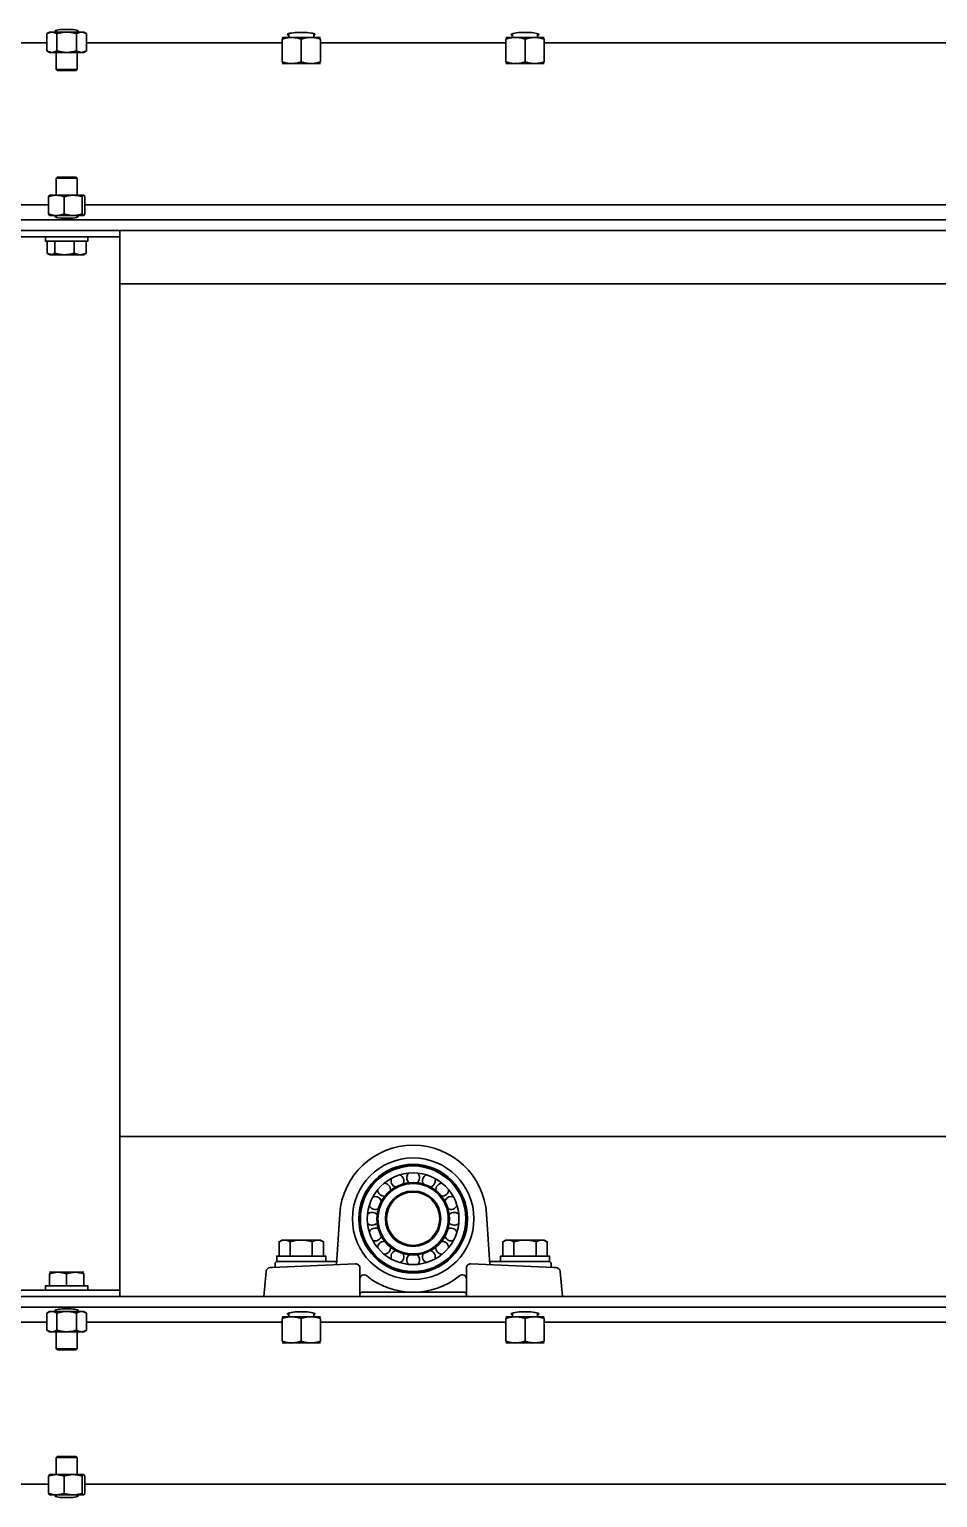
# Model space of a CAD drawing. Header units: millimetres. Extents: x -8400 to 8400, y -5940 to 5940.
# Drawn here: x -2714 to -2288, y 2646 to 3335 of the extents above; entities that cross this region are included whole.
import ezdxf

# ---------------------------------------------------------------- set-up
doc = ezdxf.new("R2010")
doc.units = ezdxf.units.MM
doc.layers.add('粗实线层', color=7, linetype='Continuous', lineweight=35)

msp = doc.modelspace()

# ---------------------------------------------------------------- linework, layer by layer
at = {"layer": '粗实线层', "linetype": 'Continuous', "lineweight": 35}
for points in [[(-2691.723, 3333.056), (-2691.155, 3333.352), (-2690.582, 3333.578), (-2690.292, 3333.661), (-2690.001, 3333.721), (-2689.855, 3333.743), (-2689.708, 3333.758), (-2689.635, 3333.764), (-2689.561, 3333.767), (-2689.487, 3333.77), (-2689.414, 3333.77), (-2690.213, 3333.77), (-2691.2, 3333.77), (-2692.342, 3333.77), (-2693.606, 3333.77), (-2694.953, 3333.77), (-2696.342, 3333.77), (-2697.731, 3333.77), (-2699.078, 3333.77), (-2700.342, 3333.77), (-2701.484, 3333.77), (-2702.47, 3333.77), (-2703.27, 3333.77), (-2703.344, 3333.77), (-2703.417, 3333.767), (-2703.491, 3333.764), (-2703.565, 3333.758), (-2703.711, 3333.743), (-2703.858, 3333.721), (-2704.149, 3333.661), (-2704.438, 3333.578), (-2705.012, 3333.352), (-2705.579, 3333.056), (-2705.579, 3324.985), (-2704.342, 3324.27), (-2704.22, 3324.27), (-2703.859, 3324.27), (-2703.27, 3324.27), (-2703.197, 3324.271), (-2703.123, 3324.274), (-2703.049, 3324.278), (-2702.976, 3324.283), (-2702.829, 3324.298), (-2702.683, 3324.32), (-2702.391, 3324.381), (-2702.102, 3324.464), (-2701.529, 3324.689), (-2700.961, 3324.985), (-2700.395, 3324.829), (-2699.823, 3324.688), (-2699.679, 3324.656), (-2699.535, 3324.625), (-2699.391, 3324.595), (-2699.247, 3324.565), (-2698.958, 3324.511), (-2698.669, 3324.462), (-2698.09, 3324.38), (-2697.509, 3324.319), (-2696.926, 3324.283), (-2696.342, 3324.27), (-2697.731, 3324.27), (-2699.078, 3324.27), (-2700.342, 3324.27), (-2701.484, 3324.27), (-2702.47, 3324.27), (-2703.27, 3324.27), (-2703.564, 3324.283), (-2703.857, 3324.32), (-2704.147, 3324.38), (-2704.437, 3324.463), (-2705.011, 3324.688), (-2705.579, 3324.985)], [(-2691.723, 3324.985), (-2692.285, 3324.83), (-2692.851, 3324.691), (-2693.422, 3324.569), (-2693.998, 3324.465), (-2694.288, 3324.42), (-2694.579, 3324.381), (-2694.726, 3324.364), (-2694.872, 3324.348), (-2694.946, 3324.341), (-2695.019, 3324.333), (-2695.093, 3324.327), (-2695.167, 3324.32), (-2695.755, 3324.283), (-2696.342, 3324.27), (-2694.953, 3324.27), (-2693.606, 3324.27), (-2692.342, 3324.27), (-2691.2, 3324.27), (-2690.213, 3324.27), (-2689.414, 3324.27), (-2689.34, 3324.271), (-2689.267, 3324.274), (-2689.193, 3324.278), (-2689.119, 3324.283), (-2688.973, 3324.298), (-2688.826, 3324.32), (-2688.535, 3324.381), (-2688.246, 3324.464), (-2687.672, 3324.689), (-2687.104, 3324.985), (-2688.342, 3324.27), (-2688.463, 3324.27), (-2688.824, 3324.27), (-2689.414, 3324.27), (-2689.708, 3324.283), (-2690, 3324.32), (-2690.291, 3324.38), (-2690.58, 3324.463), (-2691.154, 3324.688), (-2691.723, 3324.985), (-2691.723, 3333.056), (-2692.285, 3333.211), (-2692.851, 3333.35), (-2693.422, 3333.473), (-2693.998, 3333.576), (-2694.288, 3333.621), (-2694.579, 3333.66), (-2694.726, 3333.677), (-2694.872, 3333.693), (-2694.946, 3333.701), (-2695.019, 3333.707), (-2695.093, 3333.715), (-2695.167, 3333.721), (-2695.755, 3333.758), (-2696.342, 3333.77), (-2696.926, 3333.758), (-2697.509, 3333.721), (-2698.09, 3333.661), (-2698.669, 3333.579), (-2698.958, 3333.529), (-2699.247, 3333.475), (-2699.391, 3333.446), (-2699.535, 3333.416), (-2699.679, 3333.385), (-2699.823, 3333.352), (-2700.395, 3333.211), (-2700.961, 3333.056), (-2701.53, 3333.352), (-2702.103, 3333.578), (-2702.393, 3333.661), (-2702.684, 3333.721), (-2702.976, 3333.758), (-2703.27, 3333.77), (-2703.859, 3333.77), (-2704.22, 3333.77), (-2704.342, 3333.77), (-2705.579, 3333.056)], [(-2701.093, 3333.77), (-2701.532, 3333.919), (-2701.783, 3334.079), (-2701.837, 3334.243), (-2701.691, 3334.405), (-2701.35, 3334.56), (-2700.829, 3334.702), (-2700.144, 3334.827), (-2699.321, 3334.928), (-2698.39, 3335.004), (-2697.385, 3335.05), (-2696.342, 3335.065), (-2695.299, 3335.05), (-2694.294, 3335.004), (-2693.363, 3334.928), (-2692.54, 3334.827), (-2691.855, 3334.702), (-2691.333, 3334.56), (-2690.993, 3334.405), (-2690.847, 3334.243), (-2690.901, 3334.079), (-2691.152, 3333.919), (-2691.591, 3333.77)], [(-2701.208, 3334.606), (-2701.208, 3333.77)], [(-2700.961, 3333.056), (-2700.961, 3324.985)], [(-2691.476, 3333.77), (-2691.476, 3334.606)], [(-2687.104, 3324.985), (-2687.104, 3333.056), (-2687.673, 3333.352), (-2688.247, 3333.578), (-2688.536, 3333.661), (-2688.827, 3333.721), (-2689.119, 3333.758), (-2689.414, 3333.77), (-2688.824, 3333.77), (-2688.463, 3333.77), (-2688.342, 3333.77), (-2687.104, 3333.056)], [(-2592.193, 3332.195), (-2592.598, 3332.362), (-2592.81, 3332.537), (-2592.823, 3332.717), (-2592.636, 3332.892), (-2592.255, 3333.061), (-2591.692, 3333.217), (-2590.964, 3333.354), (-2590.094, 3333.47), (-2589.107, 3333.559), (-2588.036, 3333.621), (-2586.912, 3333.653), (-2585.771, 3333.653), (-2584.648, 3333.621), (-2583.576, 3333.559), (-2582.59, 3333.47), (-2581.72, 3333.354), (-2580.992, 3333.217), (-2580.428, 3333.061), (-2580.048, 3332.892), (-2579.861, 3332.717), (-2579.874, 3332.537), (-2580.086, 3332.362), (-2580.491, 3332.195)], [(-2592.193, 3333.082), (-2592.193, 3331.271)], [(-2580.491, 3331.271), (-2580.491, 3333.082)], [(-2487.192, 3333.082), (-2487.192, 3331.271)], [(-2475.491, 3331.271), (-2475.491, 3333.082)], [(-2797.342, 3328.77), (-2705.608, 3328.77)], [(-2687.142, 3328.77), (-2595.348, 3328.77)], [(-2586.342, 3330.466), (-2587.451, 3330.8), (-2588.569, 3331.054), (-2589.132, 3331.147), (-2589.699, 3331.215), (-2590.269, 3331.256), (-2590.842, 3331.271), (-2590.985, 3331.269), (-2591.129, 3331.267), (-2591.201, 3331.265), (-2591.272, 3331.263), (-2591.344, 3331.259), (-2591.416, 3331.256), (-2591.702, 3331.239), (-2591.987, 3331.214), (-2592.554, 3331.146), (-2593.118, 3331.054), (-2594.235, 3330.799), (-2595.342, 3330.466), (-2595.342, 3319.874), (-2594.233, 3319.541), (-2593.115, 3319.287), (-2592.551, 3319.194), (-2591.985, 3319.126), (-2591.415, 3319.085), (-2590.842, 3319.071), (-2589.42, 3319.071), (-2587.905, 3319.071), (-2586.342, 3319.071), (-2584.779, 3319.071), (-2583.264, 3319.071), (-2581.842, 3319.071), (-2580.557, 3319.071), (-2579.448, 3319.071), (-2578.548, 3319.071), (-2577.885, 3319.071), (-2577.479, 3319.071), (-2577.342, 3319.071)], [(-2595.342, 3331.271), (-2595.205, 3331.271), (-2594.799, 3331.271), (-2594.136, 3331.271), (-2593.236, 3331.271), (-2592.127, 3331.271), (-2590.842, 3331.271), (-2589.42, 3331.271), (-2587.905, 3331.271), (-2586.342, 3331.271), (-2584.779, 3331.271), (-2583.264, 3331.271), (-2581.842, 3331.271), (-2581.985, 3331.269), (-2582.129, 3331.267), (-2582.201, 3331.265), (-2582.272, 3331.263), (-2582.344, 3331.259), (-2582.416, 3331.256), (-2582.702, 3331.239), (-2582.987, 3331.214), (-2583.554, 3331.146), (-2584.118, 3331.054), (-2585.236, 3330.799), (-2586.342, 3330.466), (-2586.342, 3319.874), (-2587.448, 3319.542), (-2588.566, 3319.288), (-2589.13, 3319.194), (-2589.697, 3319.126), (-2589.982, 3319.102), (-2590.268, 3319.085), (-2590.34, 3319.081), (-2590.412, 3319.079), (-2590.483, 3319.076), (-2590.555, 3319.074), (-2590.699, 3319.071), (-2590.842, 3319.071), (-2592.127, 3319.071), (-2593.236, 3319.071), (-2594.136, 3319.071), (-2594.799, 3319.071), (-2595.205, 3319.071), (-2595.342, 3319.071)], [(-2586.342, 3319.874), (-2585.233, 3319.541), (-2584.115, 3319.287), (-2583.552, 3319.194), (-2582.985, 3319.126), (-2582.415, 3319.085), (-2581.842, 3319.071), (-2581.698, 3319.071), (-2581.555, 3319.074), (-2581.483, 3319.076), (-2581.411, 3319.079), (-2581.34, 3319.081), (-2581.268, 3319.085), (-2580.982, 3319.102), (-2580.697, 3319.126), (-2580.13, 3319.194), (-2579.566, 3319.288), (-2578.448, 3319.542), (-2577.342, 3319.874), (-2577.342, 3330.466), (-2578.45, 3330.8), (-2579.569, 3331.054), (-2580.132, 3331.147), (-2580.699, 3331.215), (-2581.269, 3331.256), (-2581.842, 3331.271), (-2580.557, 3331.271), (-2579.448, 3331.271), (-2578.548, 3331.271), (-2577.885, 3331.271), (-2577.479, 3331.271), (-2577.342, 3331.271)], [(-2577.358, 3328.77), (-2490.373, 3328.77)], [(-2481.342, 3330.466), (-2482.45, 3330.8), (-2483.569, 3331.054), (-2484.132, 3331.147), (-2484.699, 3331.215), (-2485.269, 3331.256), (-2485.842, 3331.271), (-2485.985, 3331.269), (-2486.129, 3331.267), (-2486.2, 3331.265), (-2486.272, 3331.263), (-2486.344, 3331.259), (-2486.416, 3331.256), (-2486.702, 3331.239), (-2486.987, 3331.214), (-2487.554, 3331.146), (-2488.118, 3331.054), (-2489.236, 3330.799), (-2490.342, 3330.466), (-2490.342, 3319.874), (-2489.233, 3319.541), (-2488.115, 3319.287), (-2487.551, 3319.194), (-2486.985, 3319.126), (-2486.415, 3319.085), (-2485.842, 3319.071), (-2484.42, 3319.071), (-2482.905, 3319.071), (-2481.342, 3319.071), (-2479.779, 3319.071), (-2478.264, 3319.071), (-2476.842, 3319.071), (-2475.557, 3319.071), (-2474.447, 3319.071), (-2473.548, 3319.071), (-2472.885, 3319.071), (-2472.478, 3319.071), (-2472.342, 3319.071)], [(-2490.342, 3331.271), (-2490.205, 3331.271), (-2489.799, 3331.271), (-2489.136, 3331.271), (-2488.236, 3331.271), (-2487.127, 3331.271), (-2485.842, 3331.271), (-2484.42, 3331.271), (-2482.905, 3331.271), (-2481.342, 3331.271), (-2479.779, 3331.271), (-2478.264, 3331.271), (-2476.842, 3331.271), (-2476.985, 3331.269), (-2477.129, 3331.267), (-2477.201, 3331.265), (-2477.272, 3331.263), (-2477.344, 3331.259), (-2477.416, 3331.256), (-2477.702, 3331.239), (-2477.987, 3331.214), (-2478.554, 3331.146), (-2479.118, 3331.054), (-2480.235, 3330.799), (-2481.342, 3330.466), (-2481.342, 3319.874), (-2482.448, 3319.542), (-2483.566, 3319.288), (-2484.13, 3319.194), (-2484.697, 3319.126), (-2484.982, 3319.102), (-2485.268, 3319.085), (-2485.34, 3319.081), (-2485.411, 3319.079), (-2485.483, 3319.076), (-2485.555, 3319.074), (-2485.699, 3319.071), (-2485.842, 3319.071), (-2487.127, 3319.071), (-2488.236, 3319.071), (-2489.136, 3319.071), (-2489.799, 3319.071), (-2490.205, 3319.071), (-2490.342, 3319.071)], [(-2481.342, 3319.874), (-2480.233, 3319.541), (-2479.115, 3319.287), (-2478.552, 3319.194), (-2477.985, 3319.126), (-2477.415, 3319.085), (-2476.842, 3319.071), (-2476.699, 3319.071), (-2476.555, 3319.074), (-2476.483, 3319.076), (-2476.412, 3319.079), (-2476.34, 3319.081), (-2476.268, 3319.085), (-2475.982, 3319.102), (-2475.697, 3319.126), (-2475.13, 3319.194), (-2474.566, 3319.288), (-2473.448, 3319.542), (-2472.342, 3319.874), (-2472.342, 3330.466), (-2473.45, 3330.8), (-2474.569, 3331.054), (-2475.132, 3331.147), (-2475.699, 3331.215), (-2476.269, 3331.256), (-2476.842, 3331.271), (-2475.557, 3331.271), (-2474.447, 3331.271), (-2473.548, 3331.271), (-2472.885, 3331.271), (-2472.478, 3331.271), (-2472.342, 3331.271)], [(-2472.383, 3328.77), (-2270.389, 3328.77)], [(-2701.208, 3324.27), (-2701.208, 3316.257), (-2700.721, 3315.771), (-2700.612, 3315.771), (-2700.288, 3315.771), (-2699.766, 3315.771), (-2699.072, 3315.771), (-2698.242, 3315.771), (-2697.316, 3315.771), (-2696.342, 3315.771), (-2695.368, 3315.771), (-2694.442, 3315.771), (-2693.611, 3315.771), (-2692.918, 3315.771), (-2692.396, 3315.771), (-2692.072, 3315.771), (-2691.963, 3315.771), (-2691.476, 3316.257), (-2691.476, 3324.27)], [(-2701.208, 3316.257), (-2701.102, 3316.257), (-2700.787, 3316.257), (-2700.278, 3316.257), (-2699.598, 3316.257), (-2698.775, 3316.257), (-2697.846, 3316.257), (-2696.85, 3316.257), (-2695.833, 3316.257), (-2694.838, 3316.257), (-2693.909, 3316.257), (-2693.086, 3316.257), (-2692.405, 3316.257), (-2691.896, 3316.257), (-2691.582, 3316.257), (-2691.476, 3316.257)], [(-2691.476, 3257.271), (-2691.476, 3265.283), (-2691.963, 3265.77), (-2692.077, 3265.77), (-2692.414, 3265.77), (-2692.956, 3265.77), (-2693.675, 3265.77), (-2694.534, 3265.77), (-2695.487, 3265.77), (-2696.484, 3265.77), (-2697.474, 3265.77), (-2698.405, 3265.77), (-2699.228, 3265.77), (-2699.901, 3265.77), (-2700.387, 3265.77), (-2700.637, 3265.77), (-2700.721, 3265.77), (-2701.208, 3265.283), (-2701.208, 3257.271)], [(-2691.476, 3265.283), (-2691.584, 3265.283), (-2691.904, 3265.283), (-2692.422, 3265.283), (-2693.115, 3265.283), (-2693.951, 3265.283), (-2694.894, 3265.283), (-2695.901, 3265.283), (-2696.927, 3265.283), (-2697.928, 3265.283), (-2698.858, 3265.283), (-2699.676, 3265.283), (-2700.346, 3265.283), (-2700.837, 3265.283), (-2701.114, 3265.283), (-2701.208, 3265.283)], [(-2704.875, 3256.556), (-2704.727, 3256.852), (-2704.578, 3257.078), (-2704.502, 3257.161), (-2704.427, 3257.221), (-2704.411, 3257.231)], [(-2704.414, 3257.229), (-2704.342, 3257.271), (-2704.208, 3257.271), (-2703.81, 3257.271), (-2703.162, 3257.271), (-2702.285, 3257.271), (-2701.21, 3257.271), (-2700.033, 3257.271), (-2698.745, 3257.271), (-2697.383, 3257.271), (-2695.99, 3257.271), (-2694.607, 3257.271), (-2693.278, 3257.271), (-2693.817, 3257.258), (-2694.355, 3257.222), (-2694.892, 3257.162), (-2695.427, 3257.079), (-2695.694, 3257.03), (-2695.96, 3256.976), (-2696.094, 3256.946), (-2696.227, 3256.916), (-2696.36, 3256.885), (-2696.493, 3256.852), (-2697.021, 3256.712), (-2697.544, 3256.556)], [(-2689.011, 3256.556), (-2689.53, 3256.71), (-2690.053, 3256.85), (-2690.58, 3256.972), (-2691.112, 3257.076), (-2691.38, 3257.12), (-2691.649, 3257.16), (-2691.784, 3257.177), (-2691.92, 3257.193), (-2691.988, 3257.2), (-2692.056, 3257.208), (-2692.124, 3257.214), (-2692.192, 3257.221), (-2692.736, 3257.258), (-2693.278, 3257.271), (-2692.041, 3257.271), (-2690.935, 3257.271), (-2689.993, 3257.271), (-2689.244, 3257.271), (-2688.711, 3257.271), (-2688.41, 3257.271), (-2688.429, 3257.269), (-2688.448, 3257.267), (-2688.467, 3257.263), (-2688.487, 3257.258), (-2688.525, 3257.242), (-2688.563, 3257.221), (-2688.639, 3257.16), (-2688.714, 3257.077), (-2688.863, 3256.852), (-2689.011, 3256.556), (-2689.011, 3248.485), (-2688.863, 3248.189), (-2688.714, 3247.963), (-2688.638, 3247.88), (-2688.563, 3247.82), (-2688.487, 3247.783), (-2688.41, 3247.77), (-2688.711, 3247.77), (-2689.244, 3247.77), (-2689.993, 3247.77), (-2690.935, 3247.77), (-2692.041, 3247.77), (-2693.278, 3247.77), (-2692.736, 3247.783), (-2692.192, 3247.82), (-2692.124, 3247.826), (-2692.056, 3247.833), (-2691.988, 3247.84), (-2691.92, 3247.847), (-2691.784, 3247.864), (-2691.649, 3247.881), (-2691.38, 3247.92), (-2691.112, 3247.965), (-2690.58, 3248.068), (-2690.053, 3248.191), (-2689.53, 3248.33), (-2689.011, 3248.485)], [(-2688.41, 3247.77), (-2688.391, 3247.771), (-2688.372, 3247.773), (-2688.352, 3247.777), (-2688.333, 3247.783), (-2688.295, 3247.799), (-2688.257, 3247.82), (-2688.181, 3247.881), (-2688.106, 3247.963), (-2687.957, 3248.19), (-2687.809, 3248.485), (-2687.809, 3256.556), (-2687.957, 3256.852), (-2688.106, 3257.078), (-2688.182, 3257.161), (-2688.257, 3257.221), (-2688.333, 3257.258), (-2688.41, 3257.271)], [(-2704.895, 3252.771), (-3642.842, 3252.771)], [(-1814.389, 3252.771), (-2687.854, 3252.771)], [(-1771.342, 3245.77), (-5571.342, 3245.77)], [(-2697.544, 3248.485), (-2697.021, 3248.329), (-2696.493, 3248.189), (-2696.36, 3248.156), (-2696.227, 3248.125), (-2696.094, 3248.094), (-2695.96, 3248.065), (-2695.694, 3248.011), (-2695.427, 3247.962), (-2694.892, 3247.879), (-2694.355, 3247.819), (-2693.817, 3247.783), (-2693.278, 3247.77), (-2694.607, 3247.77), (-2695.99, 3247.77), (-2697.383, 3247.77), (-2698.745, 3247.77), (-2700.033, 3247.77), (-2701.21, 3247.77), (-2702.238, 3247.77), (-2703.087, 3247.77), (-2703.732, 3247.77), (-2704.152, 3247.77), (-2704.334, 3247.77), (-2704.274, 3247.77), (-2704.293, 3247.771), (-2704.312, 3247.773), (-2704.331, 3247.777), (-2704.35, 3247.783), (-2704.389, 3247.799), (-2704.427, 3247.82), (-2704.503, 3247.881), (-2704.578, 3247.963), (-2704.727, 3248.19), (-2704.875, 3248.485)], [(-2701.208, 3247.771), (-2701.208, 3246.935)], [(-2691.476, 3246.935), (-2691.476, 3247.771)], [(-5571.342, 3243.203), (-5571.342, 3240.771), (-1771.342, 3240.771), (-1771.342, 3243.203)], [(-2706.342, 3237.77), (-2706.342, 3235.771), (-2706.15, 3235.771), (-2705.579, 3235.771), (-2704.931, 3235.771), (-2704.102, 3235.771), (-2703.112, 3235.771), (-2701.981, 3235.771), (-2700.731, 3235.771), (-2699.39, 3235.771), (-2697.986, 3235.771), (-2696.546, 3235.771), (-2695.103, 3235.771), (-2693.685, 3235.771), (-2692.323, 3235.771), (-2691.045, 3235.771), (-2689.878, 3235.771), (-2688.846, 3235.771), (-2687.97, 3235.771), (-2687.269, 3235.771), (-2686.758, 3235.771), (-2686.446, 3235.771), (-2686.342, 3235.771), (-2686.342, 3237.77)], [(-2671.342, 3237.77), (-2671.342, 3237.668), (-2671.342, 3237.369), (-2671.342, 3236.892), (-2671.342, 3236.271), (-2671.342, 3235.547), (-2671.342, 3234.77), (-2671.342, 2746.77), (-2671.342, 2745.994), (-2671.342, 2745.27), (-2671.342, 2744.649), (-2671.342, 2744.172), (-2671.342, 2743.872), (-2671.342, 2743.771)], [(-2705.501, 3230.085), (-2705.501, 3235.771)], [(-2701.963, 3230.085), (-2702.178, 3229.931), (-2702.395, 3229.791), (-2702.613, 3229.669), (-2702.834, 3229.565), (-2702.945, 3229.521), (-2703.057, 3229.481), (-2703.113, 3229.464), (-2703.169, 3229.448), (-2703.197, 3229.44), (-2703.225, 3229.433), (-2703.253, 3229.427), (-2703.282, 3229.42), (-2703.507, 3229.383), (-2703.732, 3229.37), (-2703.956, 3229.383), (-2704.179, 3229.419), (-2704.401, 3229.479), (-2704.623, 3229.562), (-2704.734, 3229.611), (-2704.844, 3229.665), (-2704.899, 3229.694), (-2704.955, 3229.725), (-2705.01, 3229.756), (-2705.065, 3229.788), (-2705.284, 3229.929), (-2705.501, 3230.085), (-2704.809, 3229.789), (-2704.11, 3229.563), (-2703.758, 3229.48), (-2703.404, 3229.42), (-2703.049, 3229.383), (-2702.691, 3229.37)], [(-2705.003, 3229.752), (-2704.342, 3229.37)], [(-2703.732, 3229.37), (-2703.087, 3229.37), (-2702.238, 3229.37), (-2701.21, 3229.37), (-2700.033, 3229.37), (-2698.745, 3229.37), (-2697.383, 3229.37), (-2696.8, 3229.383), (-2696.22, 3229.42), (-2695.643, 3229.48), (-2695.07, 3229.563), (-2693.931, 3229.789), (-2692.803, 3230.085), (-2692.803, 3235.771)], [(-2687.183, 3230.085), (-2687.875, 3229.789), (-2688.574, 3229.563), (-2688.926, 3229.48), (-2689.279, 3229.42), (-2689.635, 3229.383), (-2689.993, 3229.37), (-2690.935, 3229.37), (-2692.041, 3229.37), (-2693.278, 3229.37), (-2694.607, 3229.37), (-2695.99, 3229.37), (-2697.383, 3229.37), (-2697.529, 3229.371), (-2697.675, 3229.374), (-2697.821, 3229.378), (-2697.967, 3229.383), (-2698.258, 3229.399), (-2698.548, 3229.42), (-2699.126, 3229.481), (-2699.699, 3229.563), (-2700.836, 3229.789), (-2701.963, 3230.085), (-2701.963, 3235.771)], [(-2692.803, 3230.085), (-2692.112, 3229.789), (-2691.415, 3229.563), (-2691.062, 3229.481), (-2690.708, 3229.42), (-2690.53, 3229.399), (-2690.352, 3229.383), (-2690.262, 3229.378), (-2690.172, 3229.374), (-2690.083, 3229.371), (-2689.993, 3229.37), (-2689.244, 3229.37), (-2688.711, 3229.37), (-2688.41, 3229.37), (-2688.35, 3229.37), (-2688.532, 3229.37), (-2688.952, 3229.37), (-2688.727, 3229.383), (-2688.502, 3229.42), (-2688.474, 3229.427), (-2688.445, 3229.433), (-2688.417, 3229.44), (-2688.389, 3229.448), (-2688.333, 3229.464), (-2688.277, 3229.481), (-2688.165, 3229.521), (-2688.054, 3229.565), (-2687.834, 3229.669), (-2687.615, 3229.791), (-2687.398, 3229.931), (-2687.183, 3230.085), (-2687.183, 3235.771)], [(-2688.342, 3229.37), (-2687.681, 3229.752)], [(-1781.342, 3165.764), (-1781.342, 3215.771), (-2671.351, 3215.771)], [(-2671.351, 2815.77), (-1801.358, 2815.77)], [(-2596.734, 2759.771), (-2596.734, 2766.467), (-2596.094, 2766.8), (-2595.449, 2767.054), (-2595.123, 2767.147), (-2594.796, 2767.215), (-2594.467, 2767.256), (-2594.136, 2767.27), (-2594.053, 2767.27), (-2593.971, 2767.267), (-2593.929, 2767.265), (-2593.888, 2767.262), (-2593.846, 2767.26), (-2593.805, 2767.256), (-2593.64, 2767.239), (-2593.475, 2767.215), (-2593.148, 2767.147), (-2592.822, 2767.053), (-2592.177, 2766.799), (-2591.538, 2766.467), (-2591.538, 2759.771)], [(-2575.949, 2766.467), (-2577.342, 2767.27), (-2577.479, 2767.27), (-2577.885, 2767.27), (-2578.548, 2767.27), (-2579.448, 2767.27), (-2580.557, 2767.27), (-2581.842, 2767.27), (-2583.264, 2767.27), (-2584.779, 2767.27), (-2586.342, 2767.27), (-2587.905, 2767.27), (-2589.42, 2767.27), (-2590.842, 2767.27), (-2592.127, 2767.27), (-2593.236, 2767.27), (-2594.136, 2767.27), (-2594.799, 2767.27), (-2595.205, 2767.27), (-2595.342, 2767.27), (-2596.734, 2766.467)], [(-2591.538, 2766.467), (-2590.901, 2766.642), (-2590.258, 2766.8), (-2590.096, 2766.836), (-2589.934, 2766.872), (-2589.772, 2766.906), (-2589.61, 2766.939), (-2589.285, 2767), (-2588.96, 2767.055), (-2588.308, 2767.148), (-2587.655, 2767.215), (-2586.999, 2767.256), (-2586.342, 2767.27), (-2585.682, 2767.256), (-2585.02, 2767.215), (-2584.937, 2767.207), (-2584.854, 2767.2), (-2584.771, 2767.192), (-2584.689, 2767.184), (-2584.524, 2767.166), (-2584.359, 2767.146), (-2584.031, 2767.102), (-2583.705, 2767.052), (-2583.057, 2766.935), (-2582.415, 2766.797), (-2581.778, 2766.641), (-2581.146, 2766.467)], [(-2581.146, 2759.771), (-2581.146, 2766.467), (-2580.506, 2766.8), (-2579.86, 2767.054), (-2579.535, 2767.147), (-2579.208, 2767.215), (-2578.879, 2767.256), (-2578.548, 2767.27), (-2578.465, 2767.27), (-2578.382, 2767.267), (-2578.341, 2767.265), (-2578.299, 2767.262), (-2578.258, 2767.26), (-2578.216, 2767.256), (-2578.051, 2767.239), (-2577.886, 2767.215), (-2577.559, 2767.147), (-2577.234, 2767.053), (-2576.588, 2766.799), (-2575.949, 2766.467), (-2575.949, 2759.771)], [(-2491.734, 2766.467), (-2490.342, 2767.27), (-2490.205, 2767.27), (-2489.799, 2767.27), (-2489.136, 2767.27), (-2489.467, 2767.256), (-2489.796, 2767.215), (-2490.123, 2767.147), (-2490.448, 2767.054), (-2491.094, 2766.8), (-2491.734, 2766.467), (-2491.734, 2759.771)], [(-2470.95, 2759.771), (-2470.95, 2766.467), (-2471.589, 2766.799), (-2472.234, 2767.053), (-2472.559, 2767.147), (-2472.887, 2767.215), (-2473.051, 2767.239), (-2473.216, 2767.256), (-2473.258, 2767.26), (-2473.299, 2767.262), (-2473.341, 2767.265), (-2473.382, 2767.267), (-2473.465, 2767.27), (-2473.548, 2767.27), (-2474.447, 2767.27), (-2475.557, 2767.27), (-2476.842, 2767.27), (-2478.264, 2767.27), (-2479.779, 2767.27), (-2481.342, 2767.27), (-2482.905, 2767.27), (-2484.42, 2767.27), (-2485.842, 2767.27), (-2487.127, 2767.27), (-2488.236, 2767.27), (-2489.136, 2767.27), (-2489.053, 2767.27), (-2488.971, 2767.267), (-2488.929, 2767.265), (-2488.888, 2767.262), (-2488.846, 2767.26), (-2488.805, 2767.256), (-2488.64, 2767.239), (-2488.475, 2767.215), (-2488.147, 2767.147), (-2487.822, 2767.053), (-2487.177, 2766.799), (-2486.538, 2766.467)], [(-2486.538, 2759.771), (-2486.538, 2766.467), (-2485.901, 2766.642), (-2485.258, 2766.8), (-2485.096, 2766.836), (-2484.934, 2766.872), (-2484.772, 2766.906), (-2484.61, 2766.939), (-2484.285, 2767), (-2483.96, 2767.055), (-2483.308, 2767.148), (-2482.655, 2767.215), (-2482, 2767.256), (-2481.342, 2767.27), (-2480.682, 2767.256), (-2480.02, 2767.215), (-2479.937, 2767.207), (-2479.854, 2767.2), (-2479.771, 2767.192), (-2479.689, 2767.184), (-2479.524, 2767.166), (-2479.359, 2767.146), (-2479.031, 2767.102), (-2478.705, 2767.052), (-2478.057, 2766.935), (-2477.415, 2766.797), (-2476.778, 2766.641), (-2476.146, 2766.467), (-2476.146, 2759.771)], [(-2476.146, 2766.467), (-2475.506, 2766.8), (-2474.86, 2767.054), (-2474.535, 2767.147), (-2474.208, 2767.215), (-2473.878, 2767.256), (-2473.548, 2767.27), (-2472.885, 2767.27), (-2472.478, 2767.27), (-2472.342, 2767.27), (-2470.95, 2766.467)], [(-2574.842, 2757.27), (-2574.842, 2759.771), (-2574.949, 2759.771), (-2575.268, 2759.771), (-2575.794, 2759.771), (-2576.516, 2759.771), (-2577.421, 2759.771), (-2578.492, 2759.771), (-2579.71, 2759.771), (-2581.051, 2759.771), (-2582.491, 2759.771), (-2584.002, 2759.771), (-2585.557, 2759.771), (-2587.127, 2759.771), (-2588.681, 2759.771), (-2590.193, 2759.771), (-2591.633, 2759.771), (-2592.974, 2759.771), (-2594.191, 2759.771), (-2595.263, 2759.771), (-2596.168, 2759.771), (-2596.89, 2759.771), (-2597.415, 2759.771), (-2597.735, 2759.771), (-2597.842, 2759.771), (-2597.842, 2757.27), (-2597.731, 2757.27), (-2597.4, 2757.27), (-2596.856, 2757.27), (-2596.109, 2757.27), (-2595.174, 2757.27), (-2594.068, 2757.27), (-2592.814, 2757.27), (-2591.434, 2757.27), (-2589.956, 2757.27), (-2588.409, 2757.27), (-2586.821, 2757.27), (-2585.224, 2757.27), (-2583.649, 2757.27), (-2582.126, 2757.27), (-2580.684, 2757.27), (-2579.352, 2757.27), (-2578.154, 2757.27), (-2569.661, 2757.27)], [(-2569.661, 2757.27), (-2588.995, 2757.27)], [(-2536.842, 2760.537), (-2536.842, 2760.535)], [(-2536.681, 2760.509), (-2536.442, 2760.271), (-2536.337, 2760.271), (-2536.029, 2760.271), (-2535.545, 2760.271), (-2534.922, 2760.271), (-2534.212, 2760.271), (-2533.472, 2760.271), (-2532.762, 2760.271), (-2532.139, 2760.271), (-2531.655, 2760.271), (-2531.347, 2760.271), (-2531.242, 2760.271), (-2531.003, 2760.509)], [(-2530.842, 2760.535), (-2530.842, 2760.537), (-2530.842, 2760.537)], [(-2498.023, 2757.27), (-2489.53, 2757.27)], [(-2478.688, 2757.27), (-2498.023, 2757.27)], [(-2489.53, 2757.27), (-2488.332, 2757.27), (-2486.999, 2757.27), (-2485.557, 2757.27), (-2484.035, 2757.27), (-2482.459, 2757.27), (-2480.863, 2757.27), (-2479.275, 2757.27), (-2477.728, 2757.27), (-2476.25, 2757.27), (-2474.87, 2757.27), (-2473.615, 2757.27), (-2472.51, 2757.27), (-2471.574, 2757.27), (-2470.827, 2757.27), (-2470.283, 2757.27), (-2469.953, 2757.27), (-2469.842, 2757.27), (-2469.842, 2759.771), (-2469.949, 2759.771), (-2470.268, 2759.771), (-2470.794, 2759.771), (-2471.516, 2759.771), (-2472.421, 2759.771), (-2473.492, 2759.771), (-2474.71, 2759.771), (-2476.051, 2759.771), (-2477.491, 2759.771), (-2479.002, 2759.771), (-2480.557, 2759.771), (-2482.127, 2759.771), (-2483.682, 2759.771), (-2485.193, 2759.771), (-2486.633, 2759.771), (-2487.974, 2759.771), (-2489.191, 2759.771), (-2490.263, 2759.771), (-2491.168, 2759.771), (-2491.89, 2759.771), (-2492.415, 2759.771), (-2492.735, 2759.771), (-2492.842, 2759.771), (-2492.842, 2757.27)], [(-2704.342, 2752.17), (-2704.22, 2752.17), (-2703.859, 2752.17), (-2703.27, 2752.17), (-2702.47, 2752.17), (-2701.484, 2752.17), (-2700.342, 2752.17), (-2700.851, 2752.158), (-2701.358, 2752.121), (-2701.862, 2752.061), (-2702.362, 2751.978), (-2703.357, 2751.752), (-2704.342, 2751.456), (-2704.342, 2745.77)], [(-2688.342, 2745.77), (-2688.342, 2751.456), (-2689.325, 2751.752), (-2690.319, 2751.977), (-2690.82, 2752.06), (-2691.324, 2752.121), (-2691.578, 2752.143), (-2691.832, 2752.158), (-2691.959, 2752.163), (-2692.087, 2752.167), (-2692.215, 2752.17), (-2692.342, 2752.17), (-2693.606, 2752.17), (-2694.953, 2752.17), (-2696.342, 2752.17), (-2697.731, 2752.17), (-2699.078, 2752.17), (-2700.342, 2752.17), (-2700.215, 2752.17), (-2700.087, 2752.167), (-2699.959, 2752.163), (-2699.832, 2752.158), (-2699.578, 2752.143), (-2699.324, 2752.121), (-2698.82, 2752.06), (-2698.319, 2751.977), (-2697.325, 2751.752), (-2696.342, 2751.456)], [(-2688.342, 2752.17), (-2688.463, 2752.17), (-2688.824, 2752.17), (-2689.414, 2752.17), (-2690.213, 2752.17), (-2691.2, 2752.17), (-2692.342, 2752.17), (-2692.852, 2752.158), (-2693.358, 2752.121), (-2693.862, 2752.061), (-2694.362, 2751.978), (-2695.357, 2751.752), (-2696.342, 2751.456), (-2696.342, 2745.77)], [(-2602.812, 2752.544), (-2603.842, 2740.77)], [(-2558.842, 2740.77), (-2558.842, 2754.169)], [(-2463.842, 2740.77), (-2464.872, 2752.544)], [(-1771.342, 2738.337), (-1771.342, 2740.77), (-5571.342, 2740.77), (-5571.342, 2738.337)], [(-2686.342, 2743.771), (-2686.342, 2745.77), (-2686.444, 2745.77), (-2686.747, 2745.77), (-2687.245, 2745.77), (-2687.929, 2745.77), (-2688.784, 2745.77), (-2689.793, 2745.77), (-2690.935, 2745.77), (-2692.188, 2745.77), (-2693.525, 2745.77), (-2694.919, 2745.77), (-2696.342, 2745.77), (-2697.765, 2745.77), (-2699.159, 2745.77), (-2700.496, 2745.77), (-2701.748, 2745.77), (-2702.891, 2745.77), (-2703.899, 2745.77), (-2704.755, 2745.77), (-2705.438, 2745.77), (-2705.937, 2745.77), (-2706.24, 2745.77), (-2706.342, 2745.77), (-2706.342, 2743.771)], [(-1771.342, 2735.77), (-5571.342, 2735.77)], [(-2691.723, 2733.056), (-2692.285, 2733.21), (-2692.851, 2733.35), (-2693.422, 2733.472), (-2693.998, 2733.576), (-2694.288, 2733.621), (-2694.579, 2733.659), (-2694.726, 2733.677), (-2694.872, 2733.693), (-2694.946, 2733.701), (-2695.019, 2733.708), (-2695.093, 2733.714), (-2695.167, 2733.721), (-2695.755, 2733.758), (-2696.342, 2733.771), (-2696.926, 2733.758), (-2697.509, 2733.722), (-2698.09, 2733.661), (-2698.669, 2733.579), (-2698.958, 2733.53), (-2699.247, 2733.476), (-2699.391, 2733.447), (-2699.535, 2733.416), (-2699.679, 2733.385), (-2699.823, 2733.352), (-2700.395, 2733.212), (-2700.961, 2733.056), (-2701.53, 2733.352), (-2702.103, 2733.578), (-2702.393, 2733.661), (-2702.684, 2733.721), (-2702.976, 2733.758), (-2703.27, 2733.771), (-2703.859, 2733.771), (-2704.22, 2733.771), (-2704.342, 2733.771), (-2705.579, 2733.056), (-2705.012, 2733.351), (-2704.438, 2733.577), (-2704.149, 2733.66), (-2703.858, 2733.721), (-2703.711, 2733.742), (-2703.565, 2733.758), (-2703.491, 2733.763), (-2703.417, 2733.767), (-2703.344, 2733.769), (-2703.27, 2733.771), (-2702.47, 2733.771), (-2701.484, 2733.771), (-2700.342, 2733.771), (-2699.078, 2733.771), (-2697.731, 2733.771), (-2696.342, 2733.771), (-2694.953, 2733.771), (-2693.606, 2733.771), (-2692.342, 2733.771), (-2691.2, 2733.771), (-2690.213, 2733.771), (-2689.414, 2733.771), (-2689.487, 2733.769), (-2689.561, 2733.767), (-2689.635, 2733.763), (-2689.708, 2733.758), (-2689.855, 2733.742), (-2690.001, 2733.721), (-2690.292, 2733.66), (-2690.582, 2733.577), (-2691.155, 2733.351), (-2691.723, 2733.056), (-2691.723, 2724.985), (-2691.154, 2724.689), (-2690.58, 2724.463), (-2690.291, 2724.38), (-2690, 2724.32), (-2689.708, 2724.283), (-2689.414, 2724.27), (-2688.824, 2724.27), (-2688.463, 2724.27), (-2688.342, 2724.27), (-2687.104, 2724.985), (-2687.672, 2724.689), (-2688.246, 2724.463), (-2688.535, 2724.381), (-2688.826, 2724.32), (-2688.973, 2724.299), (-2689.119, 2724.283), (-2689.193, 2724.277), (-2689.267, 2724.273), (-2689.34, 2724.271), (-2689.414, 2724.27), (-2690.213, 2724.27), (-2691.2, 2724.27), (-2692.342, 2724.27), (-2693.606, 2724.27), (-2694.953, 2724.27), (-2696.342, 2724.27), (-2697.731, 2724.27), (-2699.078, 2724.27), (-2700.342, 2724.27), (-2701.484, 2724.27), (-2702.47, 2724.27), (-2703.27, 2724.27), (-2703.197, 2724.271), (-2703.123, 2724.273), (-2703.049, 2724.277), (-2702.976, 2724.283), (-2702.829, 2724.299), (-2702.683, 2724.32), (-2702.391, 2724.381), (-2702.102, 2724.463), (-2701.529, 2724.689), (-2700.961, 2724.985), (-2700.395, 2724.829), (-2699.823, 2724.689), (-2699.679, 2724.656), (-2699.535, 2724.625), (-2699.391, 2724.594), (-2699.247, 2724.565), (-2698.958, 2724.511), (-2698.669, 2724.462), (-2698.09, 2724.379), (-2697.509, 2724.319), (-2696.926, 2724.283), (-2696.342, 2724.27), (-2695.755, 2724.283), (-2695.167, 2724.32), (-2695.093, 2724.326), (-2695.019, 2724.333), (-2694.946, 2724.34), (-2694.872, 2724.348), (-2694.726, 2724.363), (-2694.579, 2724.381), (-2694.288, 2724.42), (-2693.998, 2724.465), (-2693.422, 2724.568), (-2692.851, 2724.691), (-2692.285, 2724.83), (-2691.723, 2724.985)], [(-2701.093, 2733.771), (-2701.532, 2733.92), (-2701.783, 2734.079), (-2701.837, 2734.242), (-2701.691, 2734.405), (-2701.35, 2734.56), (-2700.829, 2734.703), (-2700.144, 2734.827), (-2699.321, 2734.928), (-2698.39, 2735.004), (-2697.385, 2735.05), (-2696.342, 2735.066), (-2695.299, 2735.05), (-2694.294, 2735.004), (-2693.363, 2734.928), (-2692.54, 2734.827), (-2691.855, 2734.703), (-2691.333, 2734.56), (-2690.993, 2734.405), (-2690.847, 2734.242), (-2690.901, 2734.079), (-2691.152, 2733.92), (-2691.591, 2733.771)], [(-2701.208, 2734.605), (-2701.208, 2733.77)], [(-2691.476, 2733.77), (-2691.476, 2734.605)], [(-2687.104, 2724.985), (-2687.104, 2733.056), (-2687.673, 2733.352), (-2688.247, 2733.578), (-2688.536, 2733.661), (-2688.827, 2733.721), (-2689.119, 2733.758), (-2689.414, 2733.771), (-2688.824, 2733.771), (-2688.463, 2733.771), (-2688.342, 2733.771), (-2687.104, 2733.056)], [(-2797.342, 2728.771), (-2705.608, 2728.771)], [(-2705.579, 2733.056), (-2705.579, 2724.985), (-2705.011, 2724.689), (-2704.437, 2724.463), (-2704.147, 2724.38), (-2703.857, 2724.32), (-2703.564, 2724.283), (-2703.27, 2724.27), (-2703.859, 2724.27), (-2704.22, 2724.27), (-2704.342, 2724.27), (-2705.579, 2724.985)], [(-2700.961, 2733.056), (-2700.961, 2724.985)], [(-2687.142, 2728.771), (-2595.348, 2728.771)], [(-2586.342, 2730.467), (-2587.451, 2730.8), (-2588.569, 2731.054), (-2589.132, 2731.147), (-2589.699, 2731.215), (-2590.269, 2731.256), (-2590.842, 2731.27), (-2590.985, 2731.27), (-2591.129, 2731.267), (-2591.201, 2731.265), (-2591.272, 2731.262), (-2591.344, 2731.26), (-2591.416, 2731.256), (-2591.702, 2731.239), (-2591.987, 2731.215), (-2592.554, 2731.147), (-2593.118, 2731.053), (-2594.235, 2730.799), (-2595.342, 2730.467), (-2595.342, 2719.874), (-2594.233, 2719.541), (-2593.115, 2719.287), (-2592.551, 2719.194), (-2591.985, 2719.126), (-2591.415, 2719.084), (-2590.842, 2719.07), (-2589.42, 2719.07), (-2587.905, 2719.07), (-2586.342, 2719.07), (-2584.779, 2719.07), (-2583.264, 2719.07), (-2581.842, 2719.07), (-2580.557, 2719.07), (-2579.448, 2719.07), (-2578.548, 2719.07), (-2577.885, 2719.07), (-2577.479, 2719.07), (-2577.342, 2719.07)], [(-2595.342, 2731.27), (-2595.205, 2731.27), (-2594.799, 2731.27), (-2594.136, 2731.27), (-2593.236, 2731.27), (-2592.127, 2731.27), (-2590.842, 2731.27), (-2589.42, 2731.27), (-2587.905, 2731.27), (-2586.342, 2731.27), (-2584.779, 2731.27), (-2583.264, 2731.27), (-2581.842, 2731.27), (-2581.985, 2731.27), (-2582.129, 2731.267), (-2582.201, 2731.265), (-2582.272, 2731.262), (-2582.344, 2731.26), (-2582.416, 2731.256), (-2582.702, 2731.239), (-2582.987, 2731.215), (-2583.554, 2731.147), (-2584.118, 2731.053), (-2585.236, 2730.799), (-2586.342, 2730.467), (-2586.342, 2719.874), (-2587.448, 2719.541), (-2588.566, 2719.287), (-2589.13, 2719.194), (-2589.697, 2719.126), (-2589.982, 2719.102), (-2590.268, 2719.084), (-2590.34, 2719.081), (-2590.412, 2719.078), (-2590.483, 2719.076), (-2590.555, 2719.074), (-2590.699, 2719.071), (-2590.842, 2719.07), (-2592.127, 2719.07), (-2593.236, 2719.07), (-2594.136, 2719.07), (-2594.799, 2719.07), (-2595.205, 2719.07), (-2595.342, 2719.07)], [(-2592.193, 2732.195), (-2592.598, 2732.362), (-2592.81, 2732.538), (-2592.823, 2732.716), (-2592.636, 2732.892), (-2592.255, 2733.061), (-2591.692, 2733.216), (-2590.964, 2733.354), (-2590.094, 2733.47), (-2589.107, 2733.56), (-2588.036, 2733.621), (-2586.912, 2733.652), (-2585.771, 2733.652), (-2584.648, 2733.621), (-2583.576, 2733.56), (-2582.59, 2733.47), (-2581.72, 2733.354), (-2580.992, 2733.216), (-2580.428, 2733.061), (-2580.048, 2732.892), (-2579.861, 2732.716), (-2579.874, 2732.538), (-2580.086, 2732.362), (-2580.491, 2732.195)], [(-2592.193, 2733.082), (-2592.193, 2731.27)], [(-2586.342, 2719.874), (-2585.233, 2719.541), (-2584.115, 2719.287), (-2583.552, 2719.194), (-2582.985, 2719.126), (-2582.415, 2719.084), (-2581.842, 2719.07), (-2581.698, 2719.071), (-2581.555, 2719.074), (-2581.483, 2719.076), (-2581.411, 2719.078), (-2581.34, 2719.081), (-2581.268, 2719.084), (-2580.982, 2719.102), (-2580.697, 2719.126), (-2580.13, 2719.194), (-2579.566, 2719.287), (-2578.448, 2719.541), (-2577.342, 2719.874), (-2577.342, 2730.467), (-2578.45, 2730.8), (-2579.569, 2731.054), (-2580.132, 2731.147), (-2580.699, 2731.215), (-2581.269, 2731.256), (-2581.842, 2731.27), (-2580.557, 2731.27), (-2579.448, 2731.27), (-2578.548, 2731.27), (-2577.885, 2731.27), (-2577.479, 2731.27), (-2577.342, 2731.27)], [(-2580.491, 2731.27), (-2580.491, 2733.082)], [(-2577.358, 2728.771), (-2490.373, 2728.771)], [(-2490.342, 2731.27), (-2490.205, 2731.27), (-2489.799, 2731.27), (-2489.136, 2731.27), (-2488.236, 2731.27), (-2487.127, 2731.27), (-2485.842, 2731.27), (-2485.985, 2731.27), (-2486.129, 2731.267), (-2486.2, 2731.265), (-2486.272, 2731.262), (-2486.344, 2731.26), (-2486.416, 2731.256), (-2486.702, 2731.239), (-2486.987, 2731.215), (-2487.554, 2731.147), (-2488.118, 2731.053), (-2489.236, 2730.799), (-2490.342, 2730.467), (-2490.342, 2719.874), (-2489.233, 2719.541), (-2488.115, 2719.287), (-2487.551, 2719.194), (-2486.985, 2719.126), (-2486.415, 2719.084), (-2485.842, 2719.07), (-2485.699, 2719.071), (-2485.555, 2719.074), (-2485.483, 2719.076), (-2485.411, 2719.078), (-2485.34, 2719.081), (-2485.268, 2719.084), (-2484.982, 2719.102), (-2484.697, 2719.126), (-2484.13, 2719.194), (-2483.566, 2719.287), (-2482.448, 2719.541), (-2481.342, 2719.874)], [(-2487.193, 2732.195), (-2487.597, 2732.362), (-2487.81, 2732.538), (-2487.823, 2732.716), (-2487.636, 2732.892), (-2487.255, 2733.061), (-2486.692, 2733.216), (-2485.964, 2733.354), (-2485.094, 2733.47), (-2484.108, 2733.56), (-2483.036, 2733.621), (-2481.913, 2733.652), (-2480.771, 2733.652), (-2479.648, 2733.621), (-2478.577, 2733.56), (-2477.59, 2733.47), (-2476.72, 2733.354), (-2475.992, 2733.216), (-2475.429, 2733.061), (-2475.048, 2732.892), (-2474.861, 2732.716), (-2474.874, 2732.538), (-2475.086, 2732.362), (-2475.491, 2732.195)], [(-2487.192, 2733.082), (-2487.192, 2731.27)], [(-2481.342, 2730.467), (-2482.45, 2730.8), (-2483.569, 2731.054), (-2484.132, 2731.147), (-2484.699, 2731.215), (-2485.269, 2731.256), (-2485.842, 2731.27), (-2484.42, 2731.27), (-2482.905, 2731.27), (-2481.342, 2731.27), (-2479.779, 2731.27), (-2478.264, 2731.27), (-2476.842, 2731.27), (-2475.557, 2731.27), (-2474.447, 2731.27), (-2473.548, 2731.27), (-2472.885, 2731.27), (-2472.478, 2731.27), (-2472.342, 2731.27)], [(-2475.491, 2731.27), (-2475.491, 2733.082)], [(-2472.383, 2728.771), (-2270.389, 2728.771)], [(-2701.208, 2724.27), (-2701.208, 2716.257), (-2701.102, 2716.257), (-2700.787, 2716.257), (-2700.278, 2716.257), (-2699.598, 2716.257), (-2698.775, 2716.257), (-2697.846, 2716.257), (-2696.85, 2716.257), (-2695.833, 2716.257), (-2694.838, 2716.257), (-2693.909, 2716.257), (-2693.086, 2716.257), (-2692.405, 2716.257), (-2691.896, 2716.257), (-2691.582, 2716.257), (-2691.476, 2716.257), (-2691.476, 2724.27)], [(-2701.208, 2716.257), (-2700.721, 2715.77), (-2700.612, 2715.77), (-2700.288, 2715.77), (-2699.766, 2715.77), (-2699.072, 2715.77), (-2698.242, 2715.77), (-2697.316, 2715.77), (-2696.342, 2715.77), (-2695.368, 2715.77), (-2694.442, 2715.77), (-2693.611, 2715.77), (-2692.918, 2715.77), (-2692.396, 2715.77), (-2692.072, 2715.77), (-2691.963, 2715.77), (-2691.476, 2716.257)], [(-2472.342, 2719.07), (-2472.478, 2719.07), (-2472.885, 2719.07), (-2473.548, 2719.07), (-2474.447, 2719.07), (-2475.557, 2719.07), (-2476.842, 2719.07), (-2478.264, 2719.07), (-2479.779, 2719.07), (-2481.342, 2719.07), (-2482.905, 2719.07), (-2484.42, 2719.07), (-2485.842, 2719.07), (-2487.127, 2719.07), (-2488.236, 2719.07), (-2489.136, 2719.07), (-2489.799, 2719.07), (-2490.205, 2719.07), (-2490.342, 2719.07)], [(-2691.476, 2657.27), (-2691.476, 2665.284), (-2691.963, 2665.77), (-2692.077, 2665.77), (-2692.414, 2665.77), (-2692.956, 2665.77), (-2693.675, 2665.77), (-2694.534, 2665.77), (-2695.487, 2665.77), (-2696.484, 2665.77), (-2697.474, 2665.77), (-2698.405, 2665.77), (-2699.228, 2665.77), (-2699.901, 2665.77), (-2700.387, 2665.77), (-2700.637, 2665.77), (-2700.721, 2665.77), (-2701.208, 2665.284), (-2701.208, 2657.27)], [(-2691.476, 2665.284), (-2691.584, 2665.284), (-2691.904, 2665.284), (-2692.422, 2665.284), (-2693.115, 2665.284), (-2693.951, 2665.284), (-2694.894, 2665.284), (-2695.901, 2665.284), (-2696.927, 2665.284), (-2697.928, 2665.284), (-2698.858, 2665.284), (-2699.676, 2665.284), (-2700.346, 2665.284), (-2700.837, 2665.284), (-2701.114, 2665.284), (-2701.208, 2665.284)], [(-2704.895, 2652.77), (-3642.842, 2652.77)], [(-2704.875, 2656.556), (-2704.875, 2648.485), (-2704.727, 2648.189), (-2704.578, 2647.963), (-2704.503, 2647.88), (-2704.427, 2647.82), (-2704.389, 2647.798), (-2704.35, 2647.783), (-2704.331, 2647.777), (-2704.312, 2647.774), (-2704.293, 2647.771), (-2704.274, 2647.77), (-2704.334, 2647.77), (-2704.152, 2647.77), (-2703.732, 2647.77), (-2703.087, 2647.77), (-2702.238, 2647.77), (-2701.21, 2647.77), (-2700.033, 2647.77), (-2698.745, 2647.77), (-2697.383, 2647.77), (-2695.99, 2647.77), (-2694.607, 2647.77), (-2693.278, 2647.77), (-2693.817, 2647.782), (-2694.355, 2647.819), (-2694.892, 2647.88), (-2695.427, 2647.962), (-2695.694, 2648.011), (-2695.96, 2648.066), (-2696.094, 2648.095), (-2696.227, 2648.124), (-2696.36, 2648.156), (-2696.493, 2648.188), (-2697.021, 2648.329), (-2697.544, 2648.485), (-2697.544, 2656.556), (-2697.021, 2656.711), (-2696.493, 2656.852), (-2696.36, 2656.885), (-2696.227, 2656.916), (-2696.094, 2656.946), (-2695.96, 2656.975), (-2695.694, 2657.03), (-2695.427, 2657.079), (-2694.892, 2657.161), (-2694.355, 2657.221), (-2693.817, 2657.258), (-2693.278, 2657.27), (-2694.607, 2657.27), (-2695.99, 2657.27), (-2697.383, 2657.27), (-2698.745, 2657.27), (-2700.033, 2657.27), (-2701.21, 2657.27), (-2701.326, 2657.27), (-2701.443, 2657.267), (-2701.56, 2657.263), (-2701.677, 2657.258), (-2701.91, 2657.243), (-2702.142, 2657.221), (-2702.604, 2657.161), (-2703.063, 2657.077), (-2703.974, 2656.852), (-2704.875, 2656.556), (-2704.727, 2656.852), (-2704.578, 2657.078), (-2704.502, 2657.161), (-2704.427, 2657.221), (-2704.411, 2657.231)], [(-2697.544, 2656.556), (-2698.447, 2656.852), (-2699.358, 2657.078), (-2699.817, 2657.161), (-2700.278, 2657.221), (-2700.742, 2657.258), (-2701.21, 2657.27), (-2702.285, 2657.27), (-2703.162, 2657.27), (-2703.81, 2657.27), (-2704.208, 2657.27), (-2704.342, 2657.27), (-2704.414, 2657.229)], [(-2689.011, 2656.556), (-2688.863, 2656.852), (-2688.714, 2657.077), (-2688.639, 2657.161), (-2688.563, 2657.221), (-2688.525, 2657.243), (-2688.487, 2657.258), (-2688.467, 2657.263), (-2688.448, 2657.267), (-2688.429, 2657.27), (-2688.41, 2657.27), (-2688.711, 2657.27), (-2689.244, 2657.27), (-2689.993, 2657.27), (-2690.935, 2657.27), (-2692.041, 2657.27), (-2693.278, 2657.27), (-2692.736, 2657.258), (-2692.192, 2657.221), (-2692.124, 2657.214), (-2692.056, 2657.207), (-2691.988, 2657.201), (-2691.92, 2657.193), (-2691.784, 2657.177), (-2691.649, 2657.16), (-2691.38, 2657.121), (-2691.112, 2657.077), (-2690.58, 2656.973), (-2690.053, 2656.85), (-2689.53, 2656.711), (-2689.011, 2656.556), (-2689.011, 2648.485)], [(-2688.41, 2647.77), (-2688.391, 2647.771), (-2688.372, 2647.774), (-2688.352, 2647.777), (-2688.333, 2647.783), (-2688.295, 2647.798), (-2688.257, 2647.82), (-2688.181, 2647.88), (-2688.106, 2647.963), (-2687.957, 2648.189), (-2687.809, 2648.485), (-2687.809, 2656.556), (-2687.957, 2656.852), (-2688.106, 2657.078), (-2688.182, 2657.161), (-2688.257, 2657.221), (-2688.333, 2657.258), (-2688.41, 2657.27)], [(-1814.389, 2652.77), (-2687.854, 2652.77)], [(-2704.875, 2648.485), (-2703.972, 2648.188), (-2703.061, 2647.963), (-2702.602, 2647.88), (-2702.141, 2647.82), (-2701.676, 2647.783), (-2701.21, 2647.77), (-2701.093, 2647.771), (-2700.976, 2647.774), (-2700.859, 2647.777), (-2700.742, 2647.783), (-2700.509, 2647.798), (-2700.277, 2647.82), (-2699.815, 2647.88), (-2699.356, 2647.963), (-2698.445, 2648.189), (-2697.544, 2648.485)], [(-2691.476, 2647.738), (-2691.085, 2647.589), (-2690.876, 2647.432), (-2690.858, 2647.271), (-2691.03, 2647.113), (-2691.388, 2646.962), (-2691.918, 2646.825), (-2692.603, 2646.705), (-2693.417, 2646.607), (-2694.334, 2646.535), (-2695.32, 2646.49), (-2696.342, 2646.475), (-2697.385, 2646.491), (-2698.39, 2646.537), (-2699.321, 2646.612), (-2700.144, 2646.714), (-2700.829, 2646.838), (-2701.351, 2646.981), (-2701.691, 2647.135), (-2701.837, 2647.298), (-2701.783, 2647.462), (-2701.532, 2647.622), (-2701.092, 2647.77)], [(-2701.208, 2647.77), (-2701.208, 2646.935)], [(-2691.476, 2646.935), (-2691.476, 2647.77)]]:
    msp.add_lwpolyline(points, dxfattribs=at)
for points in [[(-2697.544, 3256.556), (-2698.447, 3256.852), (-2699.358, 3257.078), (-2699.817, 3257.161), (-2700.278, 3257.221), (-2700.742, 3257.258), (-2701.21, 3257.271), (-2701.326, 3257.269), (-2701.443, 3257.267), (-2701.56, 3257.263), (-2701.677, 3257.258), (-2701.91, 3257.242), (-2702.142, 3257.221), (-2702.604, 3257.16), (-2703.063, 3257.077), (-2703.974, 3256.852), (-2704.875, 3256.556), (-2704.875, 3248.485), (-2703.972, 3248.189), (-2703.061, 3247.963), (-2702.602, 3247.88), (-2702.141, 3247.82), (-2701.676, 3247.783), (-2701.21, 3247.77), (-2701.093, 3247.771), (-2700.976, 3247.773), (-2700.859, 3247.777), (-2700.742, 3247.783), (-2700.509, 3247.799), (-2700.277, 3247.82), (-2699.815, 3247.881), (-2699.356, 3247.963), (-2698.445, 3248.19), (-2697.544, 3248.485)], [(-2671.342, 3240.771), (-2671.342, 3237.77), (-2721.342, 3237.77), (-2721.342, 3240.771)], [(-2671.342, 2740.77), (-2671.342, 2743.771), (-2721.342, 2743.771), (-2721.342, 2740.77)], [(-2481.342, 2730.467), (-2481.342, 2719.874), (-2480.233, 2719.541), (-2479.115, 2719.287), (-2478.552, 2719.194), (-2477.985, 2719.126), (-2477.415, 2719.084), (-2476.842, 2719.07), (-2476.699, 2719.071), (-2476.555, 2719.074), (-2476.483, 2719.076), (-2476.412, 2719.078), (-2476.34, 2719.081), (-2476.268, 2719.084), (-2475.982, 2719.102), (-2475.697, 2719.126), (-2475.13, 2719.194), (-2474.566, 2719.287), (-2473.448, 2719.541), (-2472.342, 2719.874), (-2472.342, 2730.467), (-2473.45, 2730.8), (-2474.569, 2731.054), (-2475.132, 2731.147), (-2475.699, 2731.215), (-2476.269, 2731.256), (-2476.842, 2731.27), (-2476.985, 2731.27), (-2477.129, 2731.267), (-2477.201, 2731.265), (-2477.272, 2731.262), (-2477.344, 2731.26), (-2477.416, 2731.256), (-2477.702, 2731.239), (-2477.987, 2731.215), (-2478.554, 2731.147), (-2479.118, 2731.053), (-2480.235, 2730.799)], [(-2689.011, 2648.485), (-2688.863, 2648.188), (-2688.714, 2647.963), (-2688.638, 2647.88), (-2688.563, 2647.82), (-2688.487, 2647.783), (-2688.41, 2647.77), (-2688.711, 2647.77), (-2689.244, 2647.77), (-2689.993, 2647.77), (-2690.935, 2647.77), (-2692.041, 2647.77), (-2693.278, 2647.77), (-2692.736, 2647.783), (-2692.192, 2647.82), (-2692.124, 2647.826), (-2692.056, 2647.833), (-2691.988, 2647.84), (-2691.92, 2647.848), (-2691.784, 2647.864), (-2691.649, 2647.881), (-2691.38, 2647.92), (-2691.112, 2647.964), (-2690.58, 2648.068), (-2690.053, 2648.191), (-2689.53, 2648.33)]]:
    msp.add_lwpolyline(points, close=True, dxfattribs=at)
for points in [[(-2569.755, 2755.77), (-2568.274, 2779.426, -0.9393648), (-2499.409, 2779.426), (-2497.929, 2755.77)], [(-2497.929, 2755.77), (-2499.409, 2779.425, 0.9393648), (-2568.274, 2779.426), (-2569.755, 2755.77)], [(-2548.741, 2785.457, 0.3352514), (-2551.627, 2787.637, 0.1016788), (-2552.809, 2787.394)], [(-2514.875, 2787.394, 0.1016788), (-2516.057, 2787.637, 0.3352514), (-2518.943, 2785.457)], [(-2550.739, 2779.132, 0.2292277), (-2553.092, 2780.27, 0.2021958), (-2555.24, 2779.365)], [(-2512.444, 2779.365, 0.2021825), (-2514.592, 2780.27, 0.2292277), (-2516.944, 2779.132)], [(-2550.166, 2772.524, 0.127855), (-2551.627, 2772.903, 0.3067853), (-2554.412, 2771.017)], [(-2513.272, 2771.017, 0.3067853), (-2516.057, 2772.903, 0.127855), (-2517.518, 2772.524)], [(-2547.107, 2766.639, 0.0290835), (-2547.454, 2766.659, 0.4142178), (-2550.454, 2763.659)], [(-2517.23, 2763.621, 0.4142148), (-2520.23, 2766.659, 0.0290835), (-2520.577, 2766.639)], [(-2603.842, 2740.77), (-2602.812, 2752.544, -0.3759804), (-2600.909, 2754.368), (-2600.774, 2754.374), (-2600.405, 2754.391), (-2599.902, 2754.413), (-2560.932, 2756.168, -0.4275617), (-2558.842, 2754.169), (-2558.842, 2740.77)], [(-2597.57, 2757.27, 0.4142105), (-2598.57, 2756.27), (-2598.57, 2754.474)], [(-2508.842, 2740.77), (-2508.842, 2754.168, -0.4276233), (-2506.752, 2756.168), (-2467.782, 2754.413), (-2467.278, 2754.391), (-2466.909, 2754.374), (-2466.774, 2754.368, -0.3759804), (-2464.872, 2752.544), (-2463.842, 2740.77)], [(-2469.114, 2754.474), (-2469.114, 2756.27, 0.4142324), (-2470.114, 2757.27)], [(-2508.842, 2748.929, 0.631336), (-2512.102, 2750.482, -0.3547133), (-2555.582, 2750.481, 0.6313452), (-2558.842, 2748.929)], [(-2508.842, 2748.929, 0.631336), (-2512.102, 2750.481, -0.3547133), (-2555.582, 2750.482, 0.6313452), (-2558.842, 2748.929)], [(-2508.842, 2741.77, 0.4142105), (-2509.842, 2742.77), (-2533.842, 2742.77), (-2557.842, 2742.77, 0.4142105), (-2558.842, 2741.77)]]:
    msp.add_lwpolyline(points, format="xyb", dxfattribs=at)
for radius in [28.5, 25.5, 25.34, 24.739, 21.5, 17, 16.5, 13, 12.5]:
    msp.add_circle((-2533.842, 2777.27), radius, dxfattribs=at)
for centre, radius, start, end in [((-2541.209, 2795.055), 3, 156.784664, 254.13918), ((-2541.209, 2795.055), 3, 330.86143, 68.218247), ((-2533.842, 2796.521), 3, 134.28595, 231.660389), ((-2533.842, 2796.521), 3, 308.360778, 45.709912), ((-2526.475, 2795.055), 3, 111.784737, 209.129894), ((-2526.475, 2795.055), 3, 285.8631, 23.218262), ((-2547.454, 2790.882), 3, 179.283321, 276.624206), ((-2547.46, 2791.653), 2.229, 89.83771, 90.806052), ((-2547.454, 2790.882), 3, 353.360925, 90.012486), ((-2520.23, 2790.882), 3, 90.000164, 186.65108), ((-2520.23, 2790.882), 3, 263.368296, 0.718914), ((-2520.224, 2791.653), 2.229, 89.193946, 90.162285), ((-2551.627, 2784.637), 3, 201.784737, 299.150352), ((-2516.057, 2784.637), 3, 240.867534, 338.214526), ((-2553.092, 2777.27), 3, 224.284945, 321.613411), ((-2514.592, 2777.27), 3, 218.369308, 315.728017), ((-2551.627, 2769.904), 3, 246.785072, 344.141419), ((-2516.057, 2769.903), 3, 195.868575, 293.222653), ((-2548.227, 2763.659), 2.226, 179.997992, 180.967645), ((-2547.454, 2763.659), 3, 270.000596, 6.613616), ((-2541.209, 2759.486), 3, 105.867111, 203.240522), ((-2526.475, 2759.486), 3, 336.780029, 74.121243), ((-2520.23, 2763.659), 3, 173.369526, 269.984834), ((-2520.236, 2762.212), 4.446, 89.435353, 89.920881), ((-2541.209, 2759.485), 3, 291.778331, 29.129894), ((-2533.842, 2758.02), 3, 131.412252, 225.694715), ((-2533.842, 2758.02), 3, 314.280262, 48.611373), ((-2526.475, 2759.486), 3, 150.868213, 248.238779)]:
    msp.add_arc(centre, radius, start, end, dxfattribs=at)
for centre, major_axis, ratio, start_param, end_param in [((-2481.342, 3332.638), (-6.56, 0), 0.1566204, 2.6906421, 6.7341209), ((-2696.311, 3247.339), (5.509, 0.003), 0.1562107, 2.6148175, 4.7067759), ((-2696.319, 3247.334), (5.417, 0.003), 0.156806, 4.7081629, 6.7691583)]:
    msp.add_ellipse(centre, major_axis=major_axis, ratio=ratio, start_param=start_param, end_param=end_param, dxfattribs=at)

doc.saveas('drawing.dxf')
